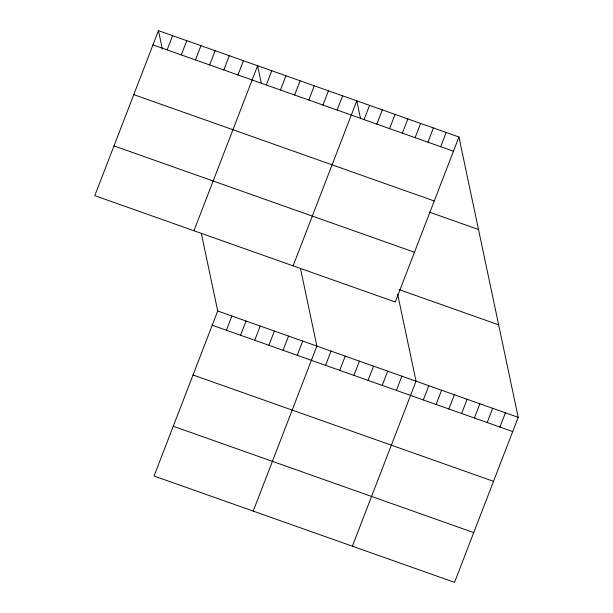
<?xml version="1.0" encoding="UTF-8"?>
<svg xmlns="http://www.w3.org/2000/svg" width="613" height="613" viewBox="0 0 613 613"><rect width="100%" height="100%" fill="white"/><g stroke="black" fill="none" stroke-linecap="round" stroke-linejoin="round"><path stroke-width="0.92" d="M158.46 30.65L94.793 195.654L395.278 302.002L458.945 136.998L158.46 30.65L162.376 49.155M167.134 49.891L172.628 35.661M181.302 54.909L186.796 40.68M195.47 59.921L200.957 45.691M209.631 64.932L215.125 50.703M223.799 69.943L229.293 55.714M237.967 74.962L243.453 60.733M193.953 230.749L257.621 65.744L261.337 83.322M266.295 84.985L271.789 70.756M280.463 90.004L285.949 75.774M294.631 95.015L300.117 80.786M201.294 233.285L217.722 310.998L154.055 476.002L454.54 582.35L518.207 417.346L458.945 136.998M308.791 100.026L314.285 85.797M226.396 330.246L231.89 316.017M322.959 105.038L328.445 90.808M240.564 335.257L246.058 321.028M337.127 110.056L342.613 95.827M254.732 340.269L260.219 326.039M293.114 265.843L356.781 100.838L360.498 118.416M268.9 345.288L274.386 331.051M364.061 119.589L369.555 105.359M283.06 350.299L288.554 336.07M376.834 124.11L382.32 109.88M297.228 355.31L302.715 341.081M389.6 128.63L395.094 114.401M253.215 511.096L316.883 346.092L300.454 268.379M402.373 133.144L407.86 118.914M325.557 365.34L331.051 351.111M415.139 137.664L420.633 123.435M339.725 370.352L345.219 356.122M427.912 142.185L433.406 127.956M440.686 146.706L446.172 132.477M353.893 375.363L359.379 361.134M368.053 380.382L373.547 366.153M382.221 385.393L387.715 371.164M396.389 390.404L401.875 376.175M352.375 546.191L416.043 381.186L397.661 294.225M423.322 399.937L428.816 385.707M436.096 404.457L441.582 390.228M448.862 408.978L454.356 394.749M461.635 413.499L467.129 399.27M474.408 418.02L479.895 403.791M487.174 422.541L492.668 408.304M499.947 427.054L505.434 412.825M152.974 44.879L453.451 151.227M133.772 94.632L434.257 200.98M429.123 212.037L478.5 229.515M113.987 145.902L414.472 252.242M399.04 289.581L498.653 324.829M217.722 310.998L518.207 417.346M212.236 325.227L512.713 431.575M193.034 374.987L493.519 481.335M173.257 426.25L473.734 532.597"/></g></svg>
